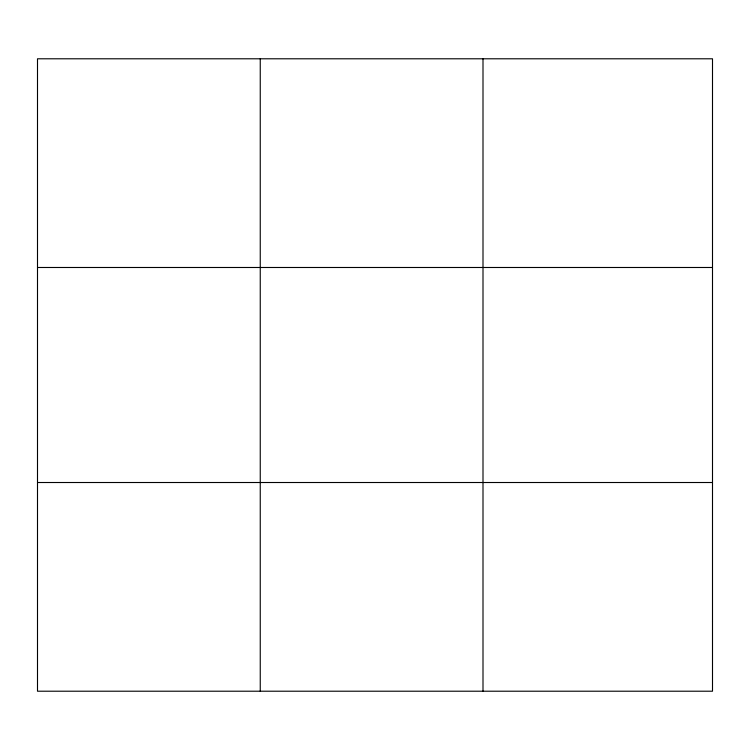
<?xml version="1.0" encoding="UTF-8"?>
<svg xmlns="http://www.w3.org/2000/svg" width="750" height="750" viewBox="0 0 750 750"><rect width="100%" height="100%" fill="white"/><g stroke="black" fill="none" stroke-linecap="round" stroke-linejoin="round"><path stroke-width="1.12" d="M260.25 691.209L260.25 58.791M483 691.209L483 58.791M37.5 267.488L712.5 267.488M37.5 482.512L712.5 482.512M712.5 621.647L712.5 691.209L37.5 691.209L37.5 58.791L712.5 58.791L712.5 621.647"/></g></svg>
